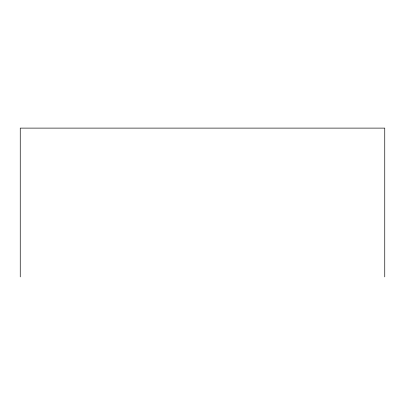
<?xml version="1.0" encoding="UTF-8"?>
<svg xmlns="http://www.w3.org/2000/svg" width="405" height="405" viewBox="0 0 405 405"><rect width="100%" height="100%" fill="white"/><g stroke="black" fill="none" stroke-linecap="round" stroke-linejoin="round"><path stroke-width="0.61" d="M384.75 276.888L384.75 128.112L20.25 128.112L20.25 276.888"/></g></svg>
